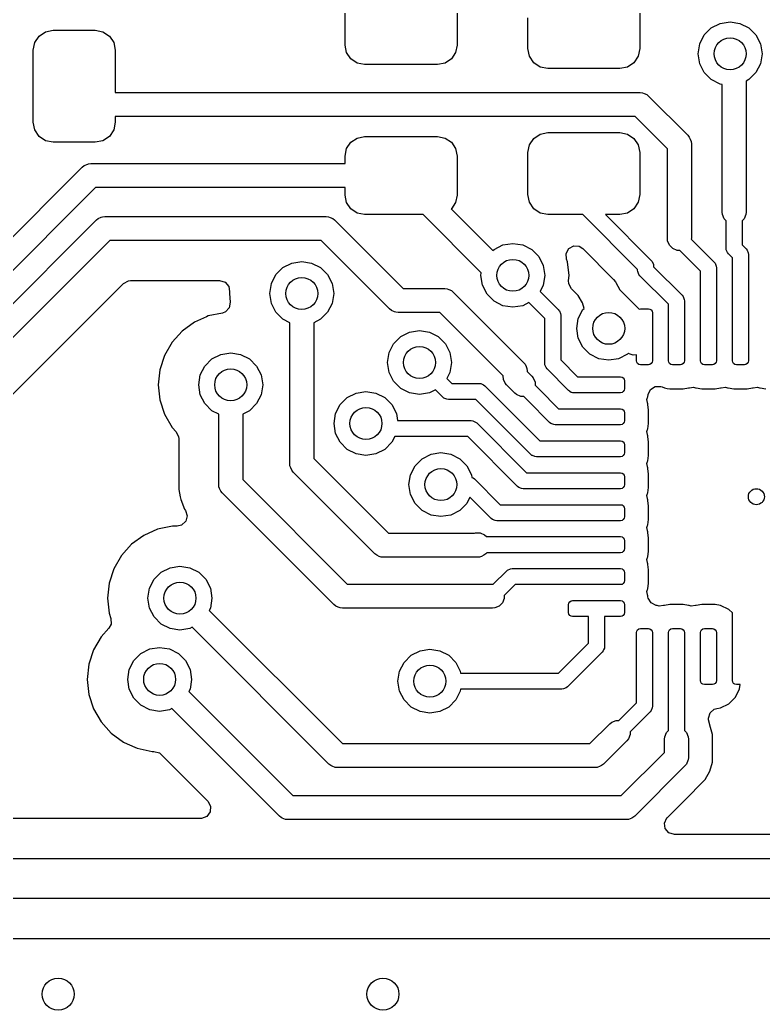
# Model space of a CAD drawing. Extents: x 0.21 to 3.39, y 0.21 to 2.59.
# Drawn here: x 2.0711 to 2.4373, y 1.1721 to 1.6597 of the extents above; entities that cross this region are included whole.
import ezdxf

# ---------------------------------------------------------------- set-up
doc = ezdxf.new("R2010")
doc.units = 0
doc.header["$MEASUREMENT"] = 0
doc.layers.add('BLACK', color=7, linetype='CONTINUOUS')

msp = doc.modelspace()

# ---------------------------------------------------------------- linework, layer by layer
at = {"layer": 'BLACK', "linetype": 'CONTINUOUS'}
for p, q in [((2.23138, 1.64725), (2.23138, 1.6637)), ((2.2865, 1.66645), (2.2865, 1.64725)), ((2.3765, 1.6662), (2.3765, 1.64553)), ((2.32138, 1.64553), (2.32138, 1.6607)), ((2.41174, 1.65574), (2.41613, 1.65798)), ((2.41613, 1.65798), (2.421, 1.65875)), ((2.421, 1.65875), (2.42587, 1.65798)), ((2.42587, 1.65798), (2.43026, 1.65574)), ((2.08063, 1.65168), (2.08382, 1.65381)), ((2.08382, 1.65381), (2.08759, 1.65456)), ((2.08759, 1.65456), (2.10826, 1.65456)), ((2.10826, 1.65456), (2.11203, 1.65381)), ((2.11203, 1.65381), (2.11522, 1.65168)), ((2.40826, 1.65226), (2.41174, 1.65574)), ((2.43026, 1.65574), (2.43374, 1.65226)), ((2.07775, 1.64472), (2.0785, 1.64848)), ((2.0785, 1.64848), (2.08063, 1.65168)), ((2.11522, 1.65168), (2.11735, 1.64848)), ((2.11735, 1.64848), (2.1181, 1.64472)), ((2.40602, 1.64787), (2.40826, 1.65226)), ((2.43374, 1.65226), (2.43598, 1.64787)), ((2.07775, 1.60928), (2.07775, 1.64472)), ((2.1181, 1.64472), (2.1181, 1.62388)), ((2.23211, 1.64358), (2.23138, 1.64725)), ((2.23419, 1.64047), (2.23211, 1.64358)), ((2.28577, 1.64358), (2.28369, 1.64047)), ((2.2865, 1.64725), (2.28577, 1.64358)), ((2.32213, 1.64177), (2.32138, 1.64553)), ((2.3765, 1.64553), (2.37575, 1.64177)), ((2.40525, 1.643), (2.40602, 1.64787)), ((2.43598, 1.64787), (2.43675, 1.643)), ((2.23731, 1.63839), (2.23419, 1.64047)), ((2.24098, 1.63766), (2.23731, 1.63839)), ((2.28058, 1.63839), (2.2769, 1.63766)), ((2.28369, 1.64047), (2.28058, 1.63839)), ((2.32426, 1.63857), (2.32213, 1.64177)), ((2.32746, 1.63644), (2.32426, 1.63857)), ((2.37362, 1.63857), (2.37042, 1.63644)), ((2.37575, 1.64177), (2.37362, 1.63857)), ((2.40602, 1.63813), (2.40525, 1.643)), ((2.43675, 1.643), (2.43598, 1.63813)), ((2.2769, 1.63766), (2.24098, 1.63766)), ((2.33122, 1.63569), (2.32746, 1.63644)), ((2.36666, 1.63569), (2.33122, 1.63569)), ((2.37042, 1.63644), (2.36666, 1.63569)), ((2.40826, 1.63374), (2.40602, 1.63813)), ((2.41174, 1.63026), (2.40826, 1.63374)), ((2.43374, 1.63374), (2.43026, 1.63026)), ((2.43598, 1.63813), (2.43374, 1.63374)), ((2.41613, 1.62802), (2.41174, 1.63026)), ((2.43026, 1.63026), (2.42891, 1.62957)), ((2.42891, 1.62957), (2.42891, 1.565)), ((2.1181, 1.62388), (2.37671, 1.62388)), ((2.37671, 1.62388), (2.37787, 1.62376)), ((2.37787, 1.62376), (2.37875, 1.6234)), ((2.41709, 1.62787), (2.41613, 1.62802)), ((2.41709, 1.565), (2.41709, 1.62787)), ((2.37875, 1.6234), (2.38, 1.62288)), ((2.38, 1.62288), (2.38089, 1.62215)), ((2.38089, 1.62215), (2.40018, 1.60286)), ((2.0785, 1.60552), (2.07775, 1.60928)), ((2.1181, 1.60928), (2.11735, 1.60552)), ((2.37427, 1.61207), (2.1181, 1.61207)), ((2.1181, 1.61207), (2.1181, 1.60928)), ((2.39009, 1.59624), (2.37427, 1.61207)), ((2.08063, 1.60232), (2.0785, 1.60552)), ((2.11735, 1.60552), (2.11522, 1.60232)), ((2.08382, 1.60019), (2.08063, 1.60232)), ((2.08759, 1.59944), (2.08382, 1.60019)), ((2.10826, 1.59944), (2.08759, 1.59944)), ((2.11203, 1.60019), (2.10826, 1.59944)), ((2.11522, 1.60232), (2.11203, 1.60019)), ((2.23211, 1.5963), (2.23419, 1.59941)), ((2.23419, 1.59941), (2.23731, 1.60149)), ((2.23731, 1.60149), (2.24098, 1.60222)), ((2.24098, 1.60222), (2.2769, 1.60222)), ((2.2769, 1.60222), (2.28058, 1.60149)), ((2.28058, 1.60149), (2.28369, 1.59941)), ((2.28369, 1.59941), (2.28577, 1.5963)), ((2.32213, 1.59812), (2.32426, 1.60131)), ((2.32426, 1.60131), (2.32746, 1.60344)), ((2.32746, 1.60344), (2.33122, 1.60419)), ((2.33122, 1.60419), (2.36666, 1.60419)), ((2.36666, 1.60419), (2.37042, 1.60344)), ((2.37042, 1.60344), (2.37362, 1.60131)), ((2.37362, 1.60131), (2.37575, 1.59812)), ((2.40018, 1.60286), (2.40091, 1.60197)), ((2.40091, 1.60197), (2.40135, 1.6009)), ((2.40135, 1.6009), (2.40179, 1.59984)), ((2.40179, 1.59984), (2.40191, 1.59869)), ((2.23138, 1.59263), (2.23211, 1.5963)), ((2.28577, 1.5963), (2.2865, 1.59263)), ((2.32138, 1.59435), (2.32213, 1.59812)), ((2.37575, 1.59812), (2.3765, 1.59435)), ((2.39009, 1.552), (2.39009, 1.59624)), ((2.40191, 1.59869), (2.40191, 1.552)), ((2.23138, 1.58894), (2.23138, 1.59263)), ((2.2865, 1.59263), (2.2865, 1.57344)), ((2.32138, 1.57368), (2.32138, 1.59435)), ((2.3765, 1.59435), (2.3765, 1.57368)), ((1.93455, 1.41991), (2.10186, 1.58721)), ((2.10186, 1.58721), (2.10275, 1.58794)), ((2.10275, 1.58794), (2.10456, 1.58869)), ((2.10456, 1.58869), (2.10488, 1.58882)), ((2.10488, 1.58882), (2.10603, 1.58894)), ((2.10603, 1.58894), (2.23138, 1.58894)), ((2.10848, 1.57713), (1.94118, 1.40982)), ((2.23138, 1.57713), (2.10848, 1.57713)), ((2.23138, 1.57344), (2.23138, 1.57713)), ((2.23211, 1.56976), (2.23138, 1.57344)), ((2.2865, 1.57344), (2.28577, 1.56976)), ((2.32213, 1.56991), (2.32138, 1.57368)), ((2.3765, 1.57368), (2.37575, 1.56991)), ((2.23419, 1.56665), (2.23211, 1.56976)), ((2.23731, 1.56457), (2.23419, 1.56665)), ((2.28369, 1.56665), (2.28368, 1.56664)), ((2.28368, 1.56664), (2.3042, 1.54612)), ((2.28577, 1.56976), (2.28369, 1.56665)), ((2.32426, 1.56672), (2.32213, 1.56991)), ((2.32746, 1.56459), (2.32426, 1.56672)), ((2.37362, 1.56672), (2.37042, 1.56459)), ((2.37575, 1.56991), (2.37362, 1.56672)), ((1.89563, 1.34798), (2.10882, 1.56118)), ((2.10882, 1.56118), (2.10972, 1.56191)), ((2.10972, 1.56191), (2.11122, 1.56253)), ((2.11122, 1.56253), (2.11185, 1.56279)), ((2.11185, 1.56279), (2.113, 1.56291)), ((2.113, 1.56291), (2.222, 1.56291)), ((2.222, 1.56291), (2.22315, 1.56279)), ((2.22315, 1.56279), (2.22392, 1.56247)), ((2.22392, 1.56247), (2.22528, 1.56191)), ((2.22528, 1.56191), (2.22618, 1.56118)), ((2.22618, 1.56118), (2.25992, 1.52743)), ((2.24098, 1.56384), (2.23731, 1.56457)), ((2.26978, 1.56384), (2.24098, 1.56384)), ((2.29845, 1.53517), (2.26978, 1.56384)), ((2.33122, 1.56384), (2.32746, 1.56459)), ((2.34846, 1.56384), (2.33122, 1.56384)), ((2.37543, 1.53687), (2.34846, 1.56384)), ((2.36666, 1.56384), (2.3596, 1.56384)), ((2.3596, 1.56384), (2.38215, 1.54129)), ((2.37042, 1.56459), (2.36666, 1.56384)), ((2.41721, 1.56385), (2.41709, 1.565)), ((2.41809, 1.56172), (2.41721, 1.56385)), ((2.41906, 1.56075), (2.41809, 1.56172)), ((2.41906, 1.54727), (2.41906, 1.56075)), ((2.42791, 1.56172), (2.42694, 1.56075)), ((2.42694, 1.56075), (2.42694, 1.5489)), ((2.42879, 1.56385), (2.42791, 1.56172)), ((2.42891, 1.565), (2.42879, 1.56385)), ((2.11545, 1.55109), (1.90225, 1.3379)), ((2.21955, 1.55109), (2.11545, 1.55109)), ((2.2533, 1.51735), (2.21955, 1.55109)), ((2.39021, 1.55085), (2.39009, 1.552)), ((2.39109, 1.54872), (2.39021, 1.55085)), ((2.40191, 1.552), (2.40188, 1.55169)), ((2.40188, 1.55169), (2.4131, 1.54046)), ((2.3042, 1.54612), (2.30474, 1.54666)), ((2.30474, 1.54666), (2.30913, 1.5489)), ((2.30913, 1.5489), (2.314, 1.54967)), ((2.314, 1.54967), (2.31887, 1.5489)), ((2.31887, 1.5489), (2.32326, 1.54666)), ((2.32326, 1.54666), (2.32674, 1.54318)), ((2.34026, 1.54465), (2.34156, 1.54707)), ((2.34156, 1.54707), (2.34397, 1.5484)), ((2.34397, 1.5484), (2.34671, 1.54822)), ((2.34671, 1.54822), (2.34848, 1.54709)), ((2.34848, 1.54709), (2.36365, 1.53192)), ((2.39272, 1.54709), (2.39109, 1.54872)), ((2.39485, 1.54621), (2.39272, 1.54709)), ((2.39622, 1.54621), (2.39485, 1.54621)), ((2.40638, 1.53605), (2.39622, 1.54621)), ((2.41914, 1.5465), (2.41906, 1.54727)), ((2.41973, 1.54508), (2.41914, 1.5465)), ((2.42694, 1.5489), (2.42885, 1.54699)), ((2.42885, 1.54699), (2.42934, 1.54639)), ((2.42934, 1.54639), (2.42993, 1.54497)), ((2.32674, 1.54318), (2.32898, 1.53879)), ((2.34047, 1.54191), (2.34026, 1.54465)), ((2.34097, 1.54057), (2.34047, 1.54191)), ((2.38215, 1.54129), (2.38264, 1.54069)), ((2.42022, 1.54449), (2.41973, 1.54508)), ((2.42213, 1.54257), (2.42022, 1.54449)), ((2.42213, 1.51549), (2.42213, 1.54257)), ((2.42993, 1.54497), (2.43, 1.5442)), ((2.43, 1.5442), (2.43, 1.51549)), ((2.19726, 1.53426), (2.20074, 1.53774)), ((2.20074, 1.53774), (2.20513, 1.53998)), ((2.20513, 1.53998), (2.21, 1.54075)), ((2.21, 1.54075), (2.21487, 1.53998)), ((2.21487, 1.53998), (2.21926, 1.53774)), ((2.21926, 1.53774), (2.22274, 1.53426)), ((2.32898, 1.53879), (2.32975, 1.53392)), ((2.34178, 1.53392), (2.34097, 1.54057)), ((2.34097, 1.54057), (2.34097, 1.54057)), ((2.34097, 1.54057), (2.34097, 1.54057)), ((2.37543, 1.5365), (2.37543, 1.53687)), ((2.37551, 1.53573), (2.37543, 1.5365)), ((2.38264, 1.54069), (2.38323, 1.53927)), ((2.38323, 1.53927), (2.38331, 1.5385)), ((2.38331, 1.5385), (2.38331, 1.53813)), ((2.38331, 1.53813), (2.39735, 1.52408)), ((2.40638, 1.51549), (2.40638, 1.53605)), ((2.4131, 1.54046), (2.41359, 1.53987)), ((2.41359, 1.53987), (2.41418, 1.53845)), ((2.41418, 1.53845), (2.41426, 1.53768)), ((2.41426, 1.53768), (2.41426, 1.51549)), ((2.12216, 1.52994), (2.12461, 1.53128)), ((2.12461, 1.53128), (2.12566, 1.53139)), ((2.12566, 1.53139), (2.16951, 1.53139)), ((2.16951, 1.53139), (2.1722, 1.5306)), ((2.19502, 1.52987), (2.19726, 1.53426)), ((2.22274, 1.53426), (2.22498, 1.52987)), ((2.29825, 1.53392), (2.29845, 1.53517)), ((2.29902, 1.52905), (2.29825, 1.53392)), ((2.32975, 1.53392), (2.32898, 1.52905)), ((2.34147, 1.53139), (2.34178, 1.53392)), ((2.34155, 1.52976), (2.34147, 1.53139)), ((2.36365, 1.53192), (2.36448, 1.53067)), ((2.37609, 1.53432), (2.37551, 1.53573)), ((2.37658, 1.53372), (2.37609, 1.53432)), ((2.39063, 1.51967), (2.37658, 1.53372)), ((1.91758, 1.32537), (2.12216, 1.52994)), ((2.1722, 1.5306), (2.17403, 1.52849)), ((2.17403, 1.52849), (2.17445, 1.52591)), ((2.19425, 1.525), (2.19502, 1.52987)), ((2.22498, 1.52987), (2.22575, 1.525)), ((2.25992, 1.52743), (2.28047, 1.52743)), ((2.28047, 1.52743), (2.28162, 1.52732)), ((2.28162, 1.52732), (2.28242, 1.52699)), ((2.28242, 1.52699), (2.28375, 1.52644)), ((2.28375, 1.52644), (2.28465, 1.5257)), ((2.30126, 1.52466), (2.29902, 1.52905)), ((2.32898, 1.52905), (2.32744, 1.52604)), ((2.34287, 1.52735), (2.34155, 1.52976)), ((2.34623, 1.52399), (2.34287, 1.52735)), ((2.36448, 1.53067), (2.36451, 1.53069)), ((2.36451, 1.53069), (2.36467, 1.53042)), ((2.36467, 1.53042), (2.36467, 1.53042)), ((2.36467, 1.53042), (2.36675, 1.52682)), ((2.36675, 1.52682), (2.36675, 1.52682)), ((2.36675, 1.52682), (2.37623, 1.51734)), ((2.17445, 1.52591), (2.17435, 1.525)), ((2.17435, 1.525), (2.1748, 1.52074)), ((2.19502, 1.52013), (2.19425, 1.525)), ((2.22575, 1.525), (2.22498, 1.52013)), ((2.28465, 1.5257), (2.31928, 1.49107)), ((2.30474, 1.52118), (2.30126, 1.52466)), ((2.32744, 1.52604), (2.33639, 1.51709)), ((2.3483, 1.52039), (2.34623, 1.52399)), ((2.39735, 1.52408), (2.39784, 1.52349)), ((2.39784, 1.52349), (2.39843, 1.52207)), ((2.39843, 1.52207), (2.39851, 1.5213)), ((2.1743, 1.51799), (2.17239, 1.51595)), ((2.1748, 1.52074), (2.1743, 1.51799)), ((2.19726, 1.51574), (2.19502, 1.52013)), ((2.22498, 1.52013), (2.22274, 1.51574)), ((2.25419, 1.51662), (2.2533, 1.51735)), ((2.2557, 1.51599), (2.25419, 1.51662)), ((2.30913, 1.51894), (2.30474, 1.52118)), ((2.314, 1.51817), (2.30913, 1.51894)), ((2.31887, 1.51894), (2.314, 1.51817)), ((2.32188, 1.52047), (2.31887, 1.51894)), ((2.32967, 1.51268), (2.32188, 1.52047)), ((2.33639, 1.51709), (2.33688, 1.5165)), ((2.33688, 1.5165), (2.33693, 1.51638)), ((2.34622, 1.51269), (2.34846, 1.51708)), ((2.34904, 1.51766), (2.3483, 1.52039)), ((2.34846, 1.51708), (2.34904, 1.51766)), ((2.37623, 1.51734), (2.37685, 1.51746)), ((2.37685, 1.51746), (2.38079, 1.51746)), ((2.38079, 1.51746), (2.38154, 1.51731)), ((2.38154, 1.51731), (2.38218, 1.51688)), ((2.38218, 1.51688), (2.38261, 1.51625)), ((2.39063, 1.51549), (2.39063, 1.51967)), ((2.39851, 1.5213), (2.39851, 1.51549)), ((2.163, 1.51346), (2.15718, 1.51087)), ((2.16398, 1.5139), (2.163, 1.51346)), ((2.1709, 1.51537), (2.16398, 1.5139)), ((2.16398, 1.5139), (2.16398, 1.5139)), ((2.16398, 1.5139), (2.16398, 1.5139)), ((2.17239, 1.51595), (2.1709, 1.51537)), ((2.20074, 1.51226), (2.19726, 1.51574)), ((2.20409, 1.51055), (2.20074, 1.51226)), ((2.21926, 1.51226), (2.21591, 1.51055)), ((2.22274, 1.51574), (2.21926, 1.51226)), ((2.25632, 1.51574), (2.2557, 1.51599)), ((2.25747, 1.51562), (2.25632, 1.51574)), ((2.27803, 1.51562), (2.25747, 1.51562)), ((2.3092, 1.48445), (2.27803, 1.51562)), ((2.32967, 1.49065), (2.32967, 1.51268)), ((2.33693, 1.51638), (2.33747, 1.51508)), ((2.33747, 1.51508), (2.33755, 1.51431)), ((2.33755, 1.51431), (2.33755, 1.49228)), ((2.34545, 1.50782), (2.34622, 1.51269)), ((2.38261, 1.51625), (2.38276, 1.51549)), ((2.38276, 1.51549), (2.38276, 1.49187)), ((2.39063, 1.49187), (2.39063, 1.51549)), ((2.39851, 1.51549), (2.39851, 1.49187)), ((2.40638, 1.49187), (2.40638, 1.51549)), ((2.41426, 1.51549), (2.41426, 1.49187)), ((2.42213, 1.49187), (2.42213, 1.51549)), ((2.43, 1.51549), (2.43, 1.49187)), ((2.15718, 1.51087), (2.15115, 1.50649)), ((2.15718, 1.51087), (2.15718, 1.51087)), ((2.20409, 1.44125), (2.20409, 1.51055)), ((2.21591, 1.51055), (2.21591, 1.44369)), ((2.26313, 1.50598), (2.268, 1.50675)), ((2.268, 1.50675), (2.27287, 1.50598)), ((2.34622, 1.50296), (2.34545, 1.50782)), ((2.15115, 1.50649), (2.14616, 1.50095)), ((2.25526, 1.50026), (2.25874, 1.50374)), ((2.25874, 1.50374), (2.26313, 1.50598)), ((2.27287, 1.50598), (2.27726, 1.50374)), ((2.27726, 1.50374), (2.28074, 1.50026)), ((2.34846, 1.49857), (2.34622, 1.50296)), ((2.14616, 1.50095), (2.14243, 1.4945)), ((2.14616, 1.50095), (2.14616, 1.50095)), ((2.25302, 1.49587), (2.25526, 1.50026)), ((2.28074, 1.50026), (2.28298, 1.49587)), ((2.35194, 1.49508), (2.34846, 1.49857)), ((2.14243, 1.4945), (2.14013, 1.48741)), ((2.14243, 1.4945), (2.14243, 1.4945)), ((2.16226, 1.48926), (2.16574, 1.49274)), ((2.16574, 1.49274), (2.17013, 1.49498)), ((2.17013, 1.49498), (2.175, 1.49575)), ((2.175, 1.49575), (2.17987, 1.49498)), ((2.17987, 1.49498), (2.18426, 1.49274)), ((2.18426, 1.49274), (2.18774, 1.48926)), ((2.25225, 1.491), (2.25302, 1.49587)), ((2.28298, 1.49587), (2.28375, 1.491)), ((2.33755, 1.49228), (2.34584, 1.484)), ((2.35633, 1.49285), (2.35194, 1.49508)), ((2.3612, 1.49208), (2.35633, 1.49285)), ((2.36607, 1.49285), (2.3612, 1.49208)), ((2.37046, 1.49508), (2.36607, 1.49285)), ((2.37083, 1.49546), (2.37046, 1.49508)), ((2.371, 1.49544), (2.37083, 1.49546)), ((2.37178, 1.49506), (2.371, 1.49544)), ((2.371, 1.49544), (2.371, 1.49544)), ((2.37323, 1.49461), (2.37178, 1.49506)), ((2.37489, 1.49485), (2.37323, 1.49461)), ((2.37489, 1.49187), (2.37489, 1.49485)), ((2.14013, 1.48741), (2.13935, 1.48)), ((2.16002, 1.48487), (2.16226, 1.48926)), ((2.18774, 1.48926), (2.18998, 1.48487)), ((2.25302, 1.48613), (2.25225, 1.491)), ((2.28375, 1.491), (2.28298, 1.48613)), ((2.31928, 1.49107), (2.32002, 1.49018)), ((2.32002, 1.49018), (2.32049, 1.48902)), ((2.32049, 1.48902), (2.3209, 1.48805)), ((2.3209, 1.48805), (2.32101, 1.4869)), ((2.32975, 1.48989), (2.32967, 1.49065)), ((2.33034, 1.48847), (2.32975, 1.48989)), ((2.33083, 1.48787), (2.33034, 1.48847)), ((2.34142, 1.47728), (2.33083, 1.48787)), ((2.37504, 1.49112), (2.37489, 1.49187)), ((2.37546, 1.49048), (2.37504, 1.49112)), ((2.3761, 1.49005), (2.37546, 1.49048)), ((2.37685, 1.4899), (2.3761, 1.49005)), ((2.38079, 1.4899), (2.37685, 1.4899)), ((2.38154, 1.49005), (2.38079, 1.4899)), ((2.38218, 1.49048), (2.38154, 1.49005)), ((2.38261, 1.49112), (2.38218, 1.49048)), ((2.38276, 1.49187), (2.38261, 1.49112)), ((2.39078, 1.49112), (2.39063, 1.49187)), ((2.39121, 1.49048), (2.39078, 1.49112)), ((2.39185, 1.49005), (2.39121, 1.49048)), ((2.3926, 1.4899), (2.39185, 1.49005)), ((2.39654, 1.4899), (2.3926, 1.4899)), ((2.39729, 1.49005), (2.39654, 1.4899)), ((2.39793, 1.49048), (2.39729, 1.49005)), ((2.39836, 1.49112), (2.39793, 1.49048)), ((2.39851, 1.49187), (2.39836, 1.49112)), ((2.40653, 1.49112), (2.40638, 1.49187)), ((2.40696, 1.49048), (2.40653, 1.49112)), ((2.4076, 1.49005), (2.40696, 1.49048)), ((2.40835, 1.4899), (2.4076, 1.49005)), ((2.41229, 1.4899), (2.40835, 1.4899)), ((2.41304, 1.49005), (2.41229, 1.4899)), ((2.41368, 1.49048), (2.41304, 1.49005)), ((2.41411, 1.49112), (2.41368, 1.49048)), ((2.41426, 1.49187), (2.41411, 1.49112)), ((2.42228, 1.49112), (2.42213, 1.49187)), ((2.42271, 1.49048), (2.42228, 1.49112)), ((2.42335, 1.49005), (2.42271, 1.49048)), ((2.4241, 1.4899), (2.42335, 1.49005)), ((2.42804, 1.4899), (2.4241, 1.4899)), ((2.42879, 1.49005), (2.42804, 1.4899)), ((2.42943, 1.49048), (2.42879, 1.49005)), ((2.42985, 1.49112), (2.42943, 1.49048)), ((2.43, 1.49187), (2.42985, 1.49112)), ((2.15925, 1.48), (2.16002, 1.48487)), ((2.18998, 1.48487), (2.19075, 1.48)), ((2.25526, 1.48174), (2.25302, 1.48613)), ((2.28298, 1.48613), (2.28144, 1.48312)), ((2.28144, 1.48312), (2.28386, 1.4807)), ((2.3092, 1.4841), (2.3092, 1.48445)), ((2.30931, 1.48295), (2.3092, 1.4841)), ((2.30946, 1.48261), (2.30931, 1.48295)), ((2.31019, 1.48082), (2.30946, 1.48261)), ((2.32101, 1.4869), (2.32101, 1.48655)), ((2.32101, 1.48655), (2.32328, 1.48428)), ((2.32328, 1.48428), (2.32402, 1.48339)), ((2.32402, 1.48339), (2.3249, 1.48126)), ((2.34584, 1.484), (2.36701, 1.484)), ((2.36701, 1.484), (2.36777, 1.48385)), ((2.36777, 1.48385), (2.3684, 1.48342)), ((2.3684, 1.48342), (2.36883, 1.48278)), ((2.36883, 1.48278), (2.36898, 1.48203)), ((2.13935, 1.48), (2.14013, 1.47259)), ((2.16002, 1.47513), (2.15925, 1.48)), ((2.19075, 1.48), (2.18998, 1.47513)), ((2.25874, 1.47826), (2.25526, 1.48174)), ((2.26313, 1.47602), (2.25874, 1.47826)), ((2.27588, 1.47756), (2.27287, 1.47602)), ((2.27945, 1.47398), (2.27588, 1.47756)), ((2.28386, 1.4807), (2.29739, 1.4807)), ((2.29739, 1.4807), (2.29816, 1.48063)), ((2.29816, 1.48063), (2.29958, 1.48004)), ((2.29958, 1.48004), (2.30017, 1.47955)), ((2.30017, 1.47955), (2.32722, 1.4525)), ((2.31093, 1.47993), (2.31019, 1.48082)), ((2.31493, 1.47593), (2.31093, 1.47993)), ((2.3249, 1.48126), (2.3249, 1.47988)), ((2.3249, 1.47988), (2.32689, 1.47789)), ((2.32689, 1.47789), (2.33653, 1.46825)), ((2.36898, 1.47809), (2.36883, 1.47734)), ((2.36898, 1.48203), (2.36898, 1.47809)), ((2.38059, 1.47529), (2.38174, 1.47779)), ((2.38174, 1.47779), (2.38406, 1.47927)), ((2.38406, 1.47927), (2.38681, 1.47927)), ((2.38681, 1.47927), (2.38757, 1.47897)), ((2.38757, 1.47897), (2.38861, 1.47846)), ((2.38861, 1.47846), (2.38995, 1.47827)), ((2.38995, 1.47827), (2.39129, 1.47807)), ((2.39129, 1.47807), (2.39129, 1.47807)), ((2.39129, 1.47807), (2.39785, 1.47807)), ((2.39785, 1.47807), (2.40053, 1.47846)), ((2.39785, 1.47807), (2.39785, 1.47807)), ((2.40053, 1.47846), (2.40089, 1.47857)), ((2.40053, 1.47846), (2.40053, 1.47846)), ((2.40053, 1.47846), (2.40053, 1.47846)), ((2.40089, 1.47857), (2.40093, 1.47846)), ((2.40093, 1.47846), (2.40301, 1.47881)), ((2.40301, 1.47881), (2.40398, 1.47853)), ((2.40398, 1.47853), (2.404, 1.47857)), ((2.404, 1.47857), (2.40436, 1.47846)), ((2.40436, 1.47846), (2.40436, 1.47846)), ((2.40436, 1.47846), (2.40436, 1.47846)), ((2.40436, 1.47846), (2.40704, 1.47807)), ((2.40704, 1.47807), (2.40704, 1.47807)), ((2.40704, 1.47807), (2.4136, 1.47807)), ((2.4136, 1.47807), (2.41628, 1.47846)), ((2.4136, 1.47807), (2.4136, 1.47807)), ((2.41628, 1.47846), (2.41664, 1.47857)), ((2.41628, 1.47846), (2.41628, 1.47846)), ((2.41628, 1.47846), (2.41628, 1.47846)), ((2.41664, 1.47857), (2.41668, 1.47846)), ((2.41668, 1.47846), (2.41876, 1.47881)), ((2.41876, 1.47881), (2.41973, 1.47853)), ((2.41973, 1.47853), (2.41974, 1.47857)), ((2.41974, 1.47857), (2.42011, 1.47846)), ((2.42011, 1.47846), (2.42011, 1.47846)), ((2.42011, 1.47846), (2.42011, 1.47846)), ((2.42011, 1.47846), (2.42279, 1.47807)), ((2.42279, 1.47807), (2.42279, 1.47807)), ((2.42279, 1.47807), (2.42934, 1.47807)), ((2.42934, 1.47807), (2.42935, 1.47807)), ((2.42935, 1.47807), (2.43203, 1.47846)), ((2.43203, 1.47846), (2.43239, 1.47857)), ((2.43203, 1.47846), (2.43203, 1.47846)), ((2.43203, 1.47846), (2.43203, 1.47846)), ((2.43239, 1.47857), (2.43243, 1.47846)), ((2.43243, 1.47846), (2.43451, 1.47881)), ((2.43451, 1.47881), (2.43548, 1.47853)), ((2.43548, 1.47853), (2.43549, 1.47857)), ((2.43549, 1.47857), (2.43585, 1.47846)), ((2.43585, 1.47846), (2.43585, 1.47846)), ((2.43585, 1.47846), (2.43585, 1.47846)), ((2.43585, 1.47846), (2.43854, 1.47807)), ((2.14013, 1.47259), (2.14243, 1.4655)), ((2.16226, 1.47074), (2.16002, 1.47513)), ((2.18998, 1.47513), (2.18774, 1.47074)), ((2.22889, 1.47025), (2.23238, 1.47374)), ((2.23238, 1.47374), (2.23677, 1.47597)), ((2.23677, 1.47597), (2.24163, 1.47674)), ((2.24163, 1.47674), (2.2465, 1.47597)), ((2.2465, 1.47597), (2.25089, 1.47374)), ((2.25089, 1.47374), (2.25437, 1.47025)), ((2.268, 1.47525), (2.26313, 1.47602)), ((2.27287, 1.47602), (2.268, 1.47525)), ((2.28005, 1.47349), (2.27945, 1.47398)), ((2.28147, 1.4729), (2.28005, 1.47349)), ((2.28223, 1.47283), (2.28147, 1.4729)), ((2.29576, 1.47283), (2.28223, 1.47283)), ((2.32281, 1.44578), (2.29576, 1.47283)), ((2.31582, 1.47519), (2.31493, 1.47593)), ((2.31795, 1.47431), (2.31582, 1.47519)), ((2.31933, 1.47431), (2.31795, 1.47431)), ((2.32132, 1.47232), (2.31933, 1.47431)), ((2.34185, 1.47693), (2.34142, 1.47728)), ((2.342, 1.4767), (2.34185, 1.47693)), ((2.34264, 1.47627), (2.342, 1.4767)), ((2.34339, 1.47612), (2.34264, 1.47627)), ((2.34421, 1.47612), (2.34339, 1.47612)), ((2.3552, 1.47612), (2.34421, 1.47612)), ((2.36701, 1.47612), (2.3552, 1.47612)), ((2.36777, 1.47627), (2.36701, 1.47612)), ((2.3684, 1.4767), (2.36777, 1.47627)), ((2.36883, 1.47734), (2.3684, 1.4767)), ((2.38007, 1.47275), (2.38035, 1.47372)), ((2.38043, 1.47067), (2.38007, 1.47275)), ((2.38031, 1.47374), (2.38042, 1.4741)), ((2.38035, 1.47372), (2.38031, 1.47374)), ((2.38042, 1.4741), (2.38059, 1.47529)), ((2.38042, 1.4741), (2.38042, 1.4741)), ((2.38042, 1.4741), (2.38042, 1.4741)), ((2.16574, 1.46726), (2.16226, 1.47074)), ((2.18774, 1.47074), (2.18426, 1.46726)), ((2.22666, 1.46586), (2.22889, 1.47025)), ((2.25437, 1.47025), (2.25661, 1.46586)), ((2.33211, 1.46153), (2.32132, 1.47232)), ((2.33653, 1.46825), (2.3552, 1.46825)), ((2.3552, 1.46825), (2.36701, 1.46825)), ((2.36701, 1.46825), (2.36777, 1.4681)), ((2.36777, 1.4681), (2.3684, 1.46767)), ((2.3684, 1.46767), (2.36883, 1.46703)), ((2.38031, 1.47063), (2.38043, 1.47067)), ((2.38042, 1.47027), (2.38031, 1.47063)), ((2.38081, 1.46759), (2.38042, 1.47027)), ((2.38042, 1.47027), (2.38042, 1.47027)), ((2.38042, 1.47027), (2.38042, 1.47027)), ((2.14243, 1.4655), (2.14243, 1.4655)), ((2.14243, 1.4655), (2.14616, 1.45905)), ((2.16909, 1.46555), (2.16574, 1.46726)), ((2.16909, 1.431), (2.16909, 1.46555)), ((2.18426, 1.46726), (2.18091, 1.46555)), ((2.18091, 1.46555), (2.18091, 1.43345)), ((2.22589, 1.461), (2.22666, 1.46586)), ((2.25661, 1.46586), (2.25716, 1.46238)), ((2.36883, 1.46703), (2.36898, 1.46628)), ((2.36898, 1.46628), (2.36898, 1.46234)), ((2.38081, 1.46103), (2.38081, 1.46759)), ((2.14616, 1.45905), (2.14812, 1.45687)), ((2.22666, 1.45613), (2.22589, 1.461)), ((2.25716, 1.46238), (2.29344, 1.46238)), ((2.29344, 1.46238), (2.29421, 1.4623)), ((2.29421, 1.4623), (2.29563, 1.46171)), ((2.29563, 1.46171), (2.29623, 1.46122)), ((2.29623, 1.46122), (2.3207, 1.43675)), ((2.33271, 1.46104), (2.33211, 1.46153)), ((2.33413, 1.46045), (2.33271, 1.46104)), ((2.3349, 1.46037), (2.33413, 1.46045)), ((2.34339, 1.46037), (2.3349, 1.46037)), ((2.36701, 1.46037), (2.34339, 1.46037)), ((2.36777, 1.46052), (2.36701, 1.46037)), ((2.3684, 1.46095), (2.36777, 1.46052)), ((2.36883, 1.46159), (2.3684, 1.46095)), ((2.36898, 1.46234), (2.36883, 1.46159)), ((2.38007, 1.457), (2.38035, 1.45797)), ((2.38031, 1.45799), (2.38042, 1.45835)), ((2.38035, 1.45797), (2.38031, 1.45799)), ((2.38042, 1.45835), (2.38081, 1.46103)), ((2.38042, 1.45835), (2.38042, 1.45835)), ((2.38042, 1.45835), (2.38042, 1.45835)), ((2.14812, 1.45687), (2.14932, 1.45435)), ((2.14932, 1.45435), (2.14939, 1.45356)), ((2.14939, 1.45356), (2.14939, 1.42848)), ((2.22889, 1.45174), (2.22666, 1.45613)), ((2.25578, 1.4545), (2.25437, 1.45174)), ((2.29181, 1.4545), (2.25578, 1.4545)), ((2.31628, 1.43003), (2.29181, 1.4545)), ((2.38043, 1.45492), (2.38007, 1.457)), ((2.38031, 1.45489), (2.38043, 1.45492)), ((2.38042, 1.45452), (2.38031, 1.45489)), ((2.38081, 1.45184), (2.38042, 1.45452)), ((2.38042, 1.45452), (2.38042, 1.45452)), ((2.38042, 1.45452), (2.38042, 1.45452)), ((2.23238, 1.44825), (2.22889, 1.45174)), ((2.23677, 1.44602), (2.23238, 1.44825)), ((2.25089, 1.44825), (2.2465, 1.44602)), ((2.25437, 1.45174), (2.25089, 1.44825)), ((2.32722, 1.4525), (2.3552, 1.4525)), ((2.3552, 1.4525), (2.36701, 1.4525)), ((2.36701, 1.4525), (2.36777, 1.45235)), ((2.36777, 1.45235), (2.3684, 1.45192)), ((2.3684, 1.45192), (2.36883, 1.45128)), ((2.36883, 1.45128), (2.36898, 1.45053)), ((2.36898, 1.45053), (2.36898, 1.44659)), ((2.38081, 1.44529), (2.38081, 1.45184)), ((2.21591, 1.44369), (2.25269, 1.40691)), ((2.24163, 1.44525), (2.23677, 1.44602)), ((2.2465, 1.44602), (2.24163, 1.44525)), ((2.26582, 1.44014), (2.2693, 1.44362)), ((2.2693, 1.44362), (2.27369, 1.44586)), ((2.27369, 1.44586), (2.27856, 1.44663)), ((2.27856, 1.44663), (2.28343, 1.44586)), ((2.28343, 1.44586), (2.28782, 1.44362)), ((2.28782, 1.44362), (2.2913, 1.44014)), ((2.3234, 1.44529), (2.32281, 1.44578)), ((2.32361, 1.4452), (2.3234, 1.44529)), ((2.32482, 1.4447), (2.32361, 1.4452)), ((2.32559, 1.44463), (2.32482, 1.4447)), ((2.34339, 1.44463), (2.32559, 1.44463)), ((2.36701, 1.44463), (2.34339, 1.44463)), ((2.36777, 1.44478), (2.36701, 1.44463)), ((2.3684, 1.4452), (2.36777, 1.44478)), ((2.36883, 1.44584), (2.3684, 1.4452)), ((2.36898, 1.44659), (2.36883, 1.44584)), ((2.38042, 1.4426), (2.38081, 1.44529)), ((2.20421, 1.44009), (2.20409, 1.44125)), ((2.20457, 1.43921), (2.20421, 1.44009)), ((2.20509, 1.43796), (2.20457, 1.43921)), ((2.26358, 1.43575), (2.26582, 1.44014)), ((2.2913, 1.44014), (2.29354, 1.43575)), ((2.38007, 1.44126), (2.38035, 1.44223)), ((2.38043, 1.43917), (2.38007, 1.44126)), ((2.38031, 1.44224), (2.38042, 1.4426)), ((2.38035, 1.44223), (2.38031, 1.44224)), ((2.38031, 1.43914), (2.38043, 1.43917)), ((2.38042, 1.43878), (2.38031, 1.43914)), ((2.38042, 1.4426), (2.38042, 1.4426)), ((2.38042, 1.4426), (2.38042, 1.4426)), ((2.38081, 1.43609), (2.38042, 1.43878)), ((2.38042, 1.43878), (2.38042, 1.43878)), ((2.38042, 1.43878), (2.38042, 1.43878)), ((2.20582, 1.43707), (2.20509, 1.43796)), ((2.24607, 1.39682), (2.20582, 1.43707)), ((2.26281, 1.43088), (2.26358, 1.43575)), ((2.29354, 1.43575), (2.29374, 1.43445)), ((2.29374, 1.43445), (2.29446, 1.43416)), ((2.29446, 1.43416), (2.29505, 1.43367)), ((2.29505, 1.43367), (2.30771, 1.421)), ((2.3207, 1.43675), (2.3552, 1.43675)), ((2.3552, 1.43675), (2.36701, 1.43675)), ((2.36701, 1.43675), (2.36777, 1.4366)), ((2.36777, 1.4366), (2.3684, 1.43618)), ((2.3684, 1.43618), (2.36883, 1.43554)), ((2.36883, 1.43554), (2.36898, 1.43478)), ((2.36898, 1.43478), (2.36898, 1.43085)), ((2.38081, 1.42954), (2.38081, 1.43609)), ((2.16921, 1.42985), (2.16909, 1.431)), ((2.16955, 1.42903), (2.16921, 1.42985)), ((2.17009, 1.42772), (2.16955, 1.42903)), ((2.18091, 1.43345), (2.23245, 1.38191)), ((2.26358, 1.42602), (2.26281, 1.43088)), ((2.31688, 1.42954), (2.31628, 1.43003)), ((2.3183, 1.42895), (2.31688, 1.42954)), ((2.31907, 1.42888), (2.3183, 1.42895)), ((2.34339, 1.42888), (2.31907, 1.42888)), ((2.36701, 1.42888), (2.34339, 1.42888)), ((2.36777, 1.42903), (2.36701, 1.42888)), ((2.3684, 1.42945), (2.36777, 1.42903)), ((2.36883, 1.43009), (2.3684, 1.42945)), ((2.36898, 1.43085), (2.36883, 1.43009)), ((2.38042, 1.42685), (2.38081, 1.42954)), ((2.14939, 1.42848), (2.1501, 1.42492)), ((2.1501, 1.42492), (2.15037, 1.42353)), ((2.17082, 1.42682), (2.17009, 1.42772)), ((2.22582, 1.37182), (2.17082, 1.42682)), ((2.26582, 1.42163), (2.26358, 1.42602)), ((2.29287, 1.42471), (2.2913, 1.42163)), ((2.3033, 1.41428), (2.29287, 1.42471)), ((2.38007, 1.42551), (2.38035, 1.42648)), ((2.38043, 1.42343), (2.38007, 1.42551)), ((2.38031, 1.42649), (2.38042, 1.42685)), ((2.38035, 1.42648), (2.38031, 1.42649)), ((2.38042, 1.42685), (2.38042, 1.42685)), ((2.38042, 1.42685), (2.38042, 1.42685)), ((2.15037, 1.42353), (2.1523, 1.41887)), ((2.2693, 1.41814), (2.26582, 1.42163)), ((2.2913, 1.42163), (2.28782, 1.41814)), ((2.30771, 1.421), (2.3552, 1.421)), ((2.3552, 1.421), (2.36701, 1.421)), ((2.36701, 1.421), (2.36777, 1.42085)), ((2.36777, 1.42085), (2.3684, 1.42043)), ((2.3684, 1.42043), (2.36883, 1.41979)), ((2.36883, 1.41979), (2.36898, 1.41904)), ((2.36898, 1.41904), (2.36898, 1.4151)), ((2.38031, 1.42339), (2.38043, 1.42343)), ((2.38042, 1.42303), (2.38031, 1.42339)), ((2.38081, 1.42035), (2.38042, 1.42303)), ((2.38042, 1.42303), (2.38042, 1.42303)), ((2.38042, 1.42303), (2.38042, 1.42303)), ((2.38081, 1.41379), (2.38081, 1.42035)), ((2.1523, 1.41887), (2.15277, 1.41817)), ((2.15277, 1.41817), (2.15361, 1.4155)), ((2.15361, 1.4155), (2.15287, 1.41281)), ((2.27369, 1.4159), (2.2693, 1.41814)), ((2.27856, 1.41513), (2.27369, 1.4159)), ((2.28343, 1.4159), (2.27856, 1.41513)), ((2.28782, 1.41814), (2.28343, 1.4159)), ((2.3039, 1.41379), (2.3033, 1.41428)), ((2.36883, 1.41435), (2.3684, 1.41371)), ((2.36898, 1.4151), (2.36883, 1.41435)), ((2.14627, 1.41045), (2.13898, 1.4089)), ((2.14865, 1.41045), (2.14627, 1.41045)), ((2.15079, 1.41094), (2.14865, 1.41045)), ((2.15287, 1.41281), (2.15079, 1.41094)), ((2.30532, 1.41321), (2.3039, 1.41379)), ((2.30608, 1.41313), (2.30532, 1.41321)), ((2.34339, 1.41313), (2.30608, 1.41313)), ((2.36701, 1.41313), (2.34339, 1.41313)), ((2.36777, 1.41328), (2.36701, 1.41313)), ((2.3684, 1.41371), (2.36777, 1.41328)), ((2.38007, 1.40976), (2.38035, 1.41073)), ((2.38043, 1.40768), (2.38007, 1.40976)), ((2.38031, 1.41074), (2.38042, 1.41111)), ((2.38035, 1.41073), (2.38031, 1.41074)), ((2.38042, 1.41111), (2.38081, 1.41379)), ((2.38042, 1.41111), (2.38042, 1.41111)), ((2.38042, 1.41111), (2.38042, 1.41111)), ((2.13218, 1.40587), (2.12615, 1.40149)), ((2.13898, 1.4089), (2.13218, 1.40587)), ((2.13218, 1.40587), (2.13218, 1.40587)), ((2.25269, 1.40691), (2.29513, 1.40691)), ((2.29513, 1.40691), (2.29562, 1.40711)), ((2.29562, 1.40711), (2.29793, 1.40711)), ((2.29793, 1.40711), (2.30006, 1.40623)), ((2.30006, 1.40623), (2.30103, 1.40526)), ((2.30103, 1.40526), (2.3552, 1.40526)), ((2.3552, 1.40526), (2.36701, 1.40526)), ((2.36701, 1.40526), (2.36777, 1.40511)), ((2.36777, 1.40511), (2.3684, 1.40468)), ((2.3684, 1.40468), (2.36883, 1.40404)), ((2.38031, 1.40764), (2.38043, 1.40768)), ((2.38042, 1.40728), (2.38031, 1.40764)), ((2.38081, 1.4046), (2.38042, 1.40728)), ((2.38042, 1.40728), (2.38042, 1.40728)), ((2.38042, 1.40728), (2.38042, 1.40728)), ((2.38081, 1.39804), (2.38081, 1.4046)), ((2.12615, 1.40149), (2.12116, 1.39595)), ((2.36883, 1.40404), (2.36898, 1.40329)), ((2.36898, 1.40329), (2.36898, 1.39935)), ((2.12116, 1.39595), (2.11743, 1.3895)), ((2.12116, 1.39595), (2.12116, 1.39595)), ((2.24696, 1.39609), (2.24607, 1.39682)), ((2.24821, 1.39557), (2.24696, 1.39609)), ((2.24909, 1.39521), (2.24821, 1.39557)), ((2.25025, 1.39509), (2.24909, 1.39521)), ((2.29646, 1.39509), (2.25025, 1.39509)), ((2.29761, 1.39521), (2.29646, 1.39509)), ((2.29849, 1.39557), (2.29761, 1.39521)), ((2.29974, 1.39609), (2.29849, 1.39557)), ((2.30063, 1.39682), (2.29974, 1.39609)), ((2.30095, 1.39714), (2.30063, 1.39682)), ((2.30115, 1.39738), (2.30095, 1.39714)), ((2.34339, 1.39738), (2.30115, 1.39738)), ((2.36701, 1.39738), (2.34339, 1.39738)), ((2.36777, 1.39753), (2.36701, 1.39738)), ((2.3684, 1.39796), (2.36777, 1.39753)), ((2.36883, 1.3986), (2.3684, 1.39796)), ((2.36898, 1.39935), (2.36883, 1.3986)), ((2.38007, 1.39401), (2.38035, 1.39498)), ((2.38031, 1.395), (2.38042, 1.39536)), ((2.38035, 1.39498), (2.38031, 1.395)), ((2.38042, 1.39536), (2.38081, 1.39804)), ((2.38042, 1.39536), (2.38042, 1.39536)), ((2.38042, 1.39536), (2.38042, 1.39536)), ((2.14074, 1.38774), (2.14513, 1.38998)), ((2.14513, 1.38998), (2.15, 1.39075)), ((2.15, 1.39075), (2.15487, 1.38998)), ((2.15487, 1.38998), (2.15926, 1.38774)), ((2.38043, 1.39193), (2.38007, 1.39401)), ((2.38031, 1.39189), (2.38043, 1.39193)), ((2.38042, 1.39153), (2.38031, 1.39189)), ((2.38081, 1.38885), (2.38042, 1.39153)), ((2.38042, 1.39153), (2.38042, 1.39153)), ((2.38042, 1.39153), (2.38042, 1.39153)), ((2.11743, 1.3895), (2.11513, 1.38241)), ((2.11743, 1.3895), (2.11743, 1.3895)), ((2.13726, 1.38426), (2.14074, 1.38774)), ((2.15926, 1.38774), (2.16274, 1.38426)), ((2.30431, 1.38188), (2.31079, 1.38835)), ((2.31079, 1.38835), (2.31138, 1.38884)), ((2.31138, 1.38884), (2.3128, 1.38943)), ((2.3128, 1.38943), (2.31357, 1.38951)), ((2.31357, 1.38951), (2.3552, 1.38951)), ((2.3552, 1.38951), (2.36701, 1.38951)), ((2.36701, 1.38951), (2.36777, 1.38936)), ((2.36777, 1.38936), (2.3684, 1.38893)), ((2.3684, 1.38893), (2.36883, 1.38829)), ((2.36883, 1.38829), (2.36898, 1.38754)), ((2.36898, 1.38754), (2.36898, 1.3836)), ((2.38081, 1.38229), (2.38081, 1.38885)), ((2.11513, 1.38241), (2.11435, 1.375)), ((2.13502, 1.37987), (2.13726, 1.38426)), ((2.16274, 1.38426), (2.16498, 1.37987)), ((2.23245, 1.38191), (2.304, 1.38191)), ((2.304, 1.38191), (2.30431, 1.38188)), ((2.3152, 1.38163), (2.30979, 1.37622)), ((2.34339, 1.38163), (2.3152, 1.38163)), ((2.36701, 1.38163), (2.34339, 1.38163)), ((2.36777, 1.38178), (2.36701, 1.38163)), ((2.3684, 1.38221), (2.36777, 1.38178)), ((2.36883, 1.38285), (2.3684, 1.38221)), ((2.36898, 1.3836), (2.36883, 1.38285)), ((2.38042, 1.37961), (2.38081, 1.38229)), ((2.13425, 1.375), (2.13502, 1.37987)), ((2.16498, 1.37987), (2.16575, 1.375)), ((2.30979, 1.37622), (2.30979, 1.37485)), ((2.38007, 1.37826), (2.38035, 1.37923)), ((2.38043, 1.37618), (2.38007, 1.37826)), ((2.38031, 1.37925), (2.38042, 1.37961)), ((2.38035, 1.37923), (2.38031, 1.37925)), ((2.38031, 1.37615), (2.38043, 1.37618)), ((2.38042, 1.37578), (2.38031, 1.37615)), ((2.38042, 1.37961), (2.38042, 1.37961)), ((2.38042, 1.37961), (2.38042, 1.37961)), ((2.38045, 1.37558), (2.38042, 1.37578)), ((2.38042, 1.37578), (2.38042, 1.37578)), ((2.38042, 1.37578), (2.38042, 1.37578)), ((2.38042, 1.37578), (2.38042, 1.37578)), ((2.38059, 1.37491), (2.38045, 1.37558)), ((2.11435, 1.375), (2.11513, 1.36759)), ((2.13502, 1.37013), (2.13425, 1.375)), ((2.16575, 1.375), (2.16498, 1.37013)), ((2.22672, 1.37109), (2.22582, 1.37182)), ((2.22786, 1.37062), (2.22672, 1.37109)), ((2.22885, 1.37021), (2.22786, 1.37062)), ((2.23, 1.37009), (2.22885, 1.37021)), ((2.30515, 1.37021), (2.304, 1.37009)), ((2.30728, 1.37109), (2.30515, 1.37021)), ((2.30891, 1.37272), (2.30728, 1.37109)), ((2.30979, 1.37485), (2.30891, 1.37272)), ((2.34142, 1.37179), (2.34157, 1.37254)), ((2.34142, 1.36785), (2.34142, 1.37179)), ((2.34157, 1.37254), (2.342, 1.37318)), ((2.342, 1.37318), (2.34264, 1.37361)), ((2.34264, 1.37361), (2.34339, 1.37376)), ((2.34339, 1.37376), (2.36701, 1.37376)), ((2.36701, 1.37376), (2.36777, 1.37361)), ((2.36777, 1.37361), (2.3684, 1.37318)), ((2.3684, 1.37318), (2.36883, 1.37254)), ((2.36883, 1.37254), (2.36898, 1.37179)), ((2.36898, 1.37179), (2.36898, 1.36785)), ((2.38208, 1.3726), (2.38059, 1.37491)), ((2.38458, 1.37145), (2.38208, 1.3726)), ((2.38478, 1.37142), (2.38458, 1.37145)), ((2.38515, 1.37131), (2.38478, 1.37142)), ((2.38478, 1.37142), (2.38478, 1.37142)), ((2.38478, 1.37142), (2.38478, 1.37142)), ((2.38478, 1.37142), (2.38478, 1.37142)), ((2.38516, 1.37135), (2.38515, 1.37131)), ((2.38613, 1.37107), (2.38516, 1.37135)), ((2.38821, 1.37143), (2.38613, 1.37107)), ((2.38825, 1.37131), (2.38821, 1.37143)), ((2.38861, 1.37142), (2.38825, 1.37131)), ((2.39129, 1.37181), (2.38861, 1.37142)), ((2.39785, 1.37181), (2.39129, 1.37181)), ((2.39129, 1.37181), (2.39129, 1.37181)), ((2.40053, 1.37142), (2.39785, 1.37181)), ((2.39785, 1.37181), (2.39785, 1.37181)), ((2.40089, 1.37131), (2.40053, 1.37142)), ((2.40091, 1.37135), (2.40089, 1.37131)), ((2.40188, 1.37107), (2.40091, 1.37135)), ((2.40396, 1.37143), (2.40188, 1.37107)), ((2.404, 1.37131), (2.40396, 1.37143)), ((2.40436, 1.37142), (2.404, 1.37131)), ((2.40704, 1.37181), (2.40436, 1.37142)), ((2.4136, 1.37181), (2.40704, 1.37181)), ((2.40704, 1.37181), (2.40704, 1.37181)), ((2.41628, 1.37142), (2.4136, 1.37181)), ((2.4136, 1.37181), (2.4136, 1.37181)), ((2.42042, 1.3694), (2.41628, 1.37142)), ((2.11513, 1.36759), (2.11597, 1.365)), ((2.13726, 1.36574), (2.13502, 1.37013)), ((2.14074, 1.36226), (2.13726, 1.36574)), ((2.16498, 1.37013), (2.16438, 1.36897)), ((2.16438, 1.36897), (2.23001, 1.30335)), ((2.304, 1.37009), (2.23, 1.37009)), ((2.34157, 1.3671), (2.34142, 1.36785)), ((2.342, 1.36646), (2.34157, 1.3671)), ((2.34264, 1.36604), (2.342, 1.36646)), ((2.34339, 1.36589), (2.34264, 1.36604)), ((2.35126, 1.36589), (2.34339, 1.36589)), ((2.35126, 1.35283), (2.35126, 1.36589)), ((2.36701, 1.36589), (2.35914, 1.36589)), ((2.35914, 1.36589), (2.35914, 1.3512)), ((2.36777, 1.36604), (2.36701, 1.36589)), ((2.3684, 1.36646), (2.36777, 1.36604)), ((2.36883, 1.3671), (2.3684, 1.36646)), ((2.36898, 1.36785), (2.36883, 1.3671)), ((2.42213, 1.36768), (2.42042, 1.3694)), ((2.42213, 1.35801), (2.42213, 1.36768)), ((2.11605, 1.36221), (2.11494, 1.36015)), ((2.11597, 1.365), (2.11605, 1.36221)), ((2.14513, 1.36002), (2.14074, 1.36226)), ((2.15603, 1.36062), (2.15487, 1.36002)), ((2.22338, 1.29327), (2.15603, 1.36062)), ((2.11116, 1.35595), (2.10743, 1.3495)), ((2.11494, 1.36015), (2.11116, 1.35595)), ((2.15, 1.35925), (2.14513, 1.36002)), ((2.15487, 1.36002), (2.15, 1.35925)), ((2.37489, 1.35801), (2.37504, 1.35877)), ((2.37489, 1.3462), (2.37489, 1.35801)), ((2.37504, 1.35877), (2.37546, 1.3594)), ((2.37546, 1.3594), (2.3761, 1.35983)), ((2.3761, 1.35983), (2.37685, 1.35998)), ((2.37685, 1.35998), (2.38079, 1.35998)), ((2.38079, 1.35998), (2.38154, 1.35983)), ((2.38154, 1.35983), (2.38218, 1.3594)), ((2.38218, 1.3594), (2.38261, 1.35877)), ((2.38261, 1.35877), (2.38276, 1.35801)), ((2.38276, 1.35801), (2.38276, 1.3462)), ((2.39063, 1.35801), (2.39078, 1.35877)), ((2.39063, 1.3462), (2.39063, 1.35801)), ((2.39078, 1.35877), (2.39121, 1.3594)), ((2.39121, 1.3594), (2.39185, 1.35983)), ((2.39185, 1.35983), (2.3926, 1.35998)), ((2.3926, 1.35998), (2.39654, 1.35998)), ((2.39654, 1.35998), (2.39729, 1.35983)), ((2.39729, 1.35983), (2.39793, 1.3594)), ((2.39793, 1.3594), (2.39836, 1.35877)), ((2.39836, 1.35877), (2.39851, 1.35801)), ((2.39851, 1.35801), (2.39851, 1.3462)), ((2.40638, 1.35801), (2.40653, 1.35877)), ((2.40638, 1.33439), (2.40638, 1.35801)), ((2.40653, 1.35877), (2.40696, 1.3594)), ((2.40696, 1.3594), (2.4076, 1.35983)), ((2.4076, 1.35983), (2.40835, 1.35998)), ((2.40835, 1.35998), (2.41229, 1.35998)), ((2.41229, 1.35998), (2.41304, 1.35983)), ((2.41304, 1.35983), (2.41368, 1.3594)), ((2.41368, 1.3594), (2.41411, 1.35877)), ((2.41411, 1.35877), (2.41426, 1.35801)), ((2.41426, 1.35801), (2.41426, 1.33439)), ((2.42213, 1.33439), (2.42213, 1.35801)), ((2.13513, 1.34998), (2.14, 1.35075)), ((2.14, 1.35075), (2.14487, 1.34998)), ((2.33649, 1.33806), (2.35126, 1.35283)), ((2.35914, 1.3512), (2.35906, 1.35043)), ((2.10743, 1.3495), (2.10513, 1.34241)), ((2.10743, 1.3495), (2.10743, 1.3495)), ((2.12726, 1.34426), (2.13074, 1.34774)), ((2.13074, 1.34774), (2.13513, 1.34998)), ((2.14487, 1.34998), (2.14926, 1.34774)), ((2.14926, 1.34774), (2.15274, 1.34426)), ((2.26038, 1.34338), (2.26386, 1.34686)), ((2.26386, 1.34686), (2.26825, 1.3491)), ((2.26825, 1.3491), (2.27312, 1.34987)), ((2.27312, 1.34987), (2.27799, 1.3491)), ((2.27799, 1.3491), (2.28238, 1.34686)), ((2.28238, 1.34686), (2.28586, 1.34338)), ((2.35798, 1.34842), (2.3409, 1.33134)), ((2.35847, 1.34901), (2.35798, 1.34842)), ((2.35868, 1.3495), (2.35847, 1.34901)), ((2.35906, 1.35043), (2.35868, 1.3495)), ((2.37489, 1.32345), (2.37489, 1.3462)), ((2.38276, 1.3462), (2.38276, 1.32182)), ((2.39063, 1.30983), (2.39063, 1.3462)), ((2.39851, 1.3462), (2.39851, 1.30983)), ((2.10513, 1.34241), (2.10435, 1.335)), ((2.12502, 1.33987), (2.12726, 1.34426)), ((2.15274, 1.34426), (2.15498, 1.33987)), ((2.25814, 1.33899), (2.26038, 1.34338)), ((2.28586, 1.34338), (2.2881, 1.33899)), ((2.12425, 1.335), (2.12502, 1.33987)), ((2.15498, 1.33987), (2.15575, 1.335)), ((2.25737, 1.33412), (2.25814, 1.33899)), ((2.2881, 1.33899), (2.28825, 1.33806)), ((2.28825, 1.33806), (2.33649, 1.33806)), ((2.10435, 1.335), (2.10513, 1.32759)), ((2.12502, 1.33013), (2.12425, 1.335)), ((2.15575, 1.335), (2.15498, 1.33013)), ((2.25814, 1.32925), (2.25737, 1.33412)), ((2.3409, 1.33134), (2.34031, 1.33085)), ((2.40653, 1.33364), (2.40638, 1.33439)), ((2.40696, 1.333), (2.40653, 1.33364)), ((2.4076, 1.33257), (2.40696, 1.333)), ((2.40835, 1.33242), (2.4076, 1.33257)), ((2.41229, 1.33242), (2.40835, 1.33242)), ((2.41304, 1.33257), (2.41229, 1.33242)), ((2.41368, 1.333), (2.41304, 1.33257)), ((2.41411, 1.33364), (2.41368, 1.333)), ((2.41426, 1.33439), (2.41411, 1.33364)), ((2.42228, 1.33364), (2.42213, 1.33439)), ((2.42271, 1.333), (2.42228, 1.33364)), ((2.42335, 1.33257), (2.42271, 1.333)), ((2.4241, 1.33242), (2.42335, 1.33257)), ((2.42599, 1.33242), (2.4241, 1.33242)), ((2.4257, 1.3304), (2.42599, 1.33242)), ((2.10513, 1.32759), (2.10743, 1.3205)), ((2.12726, 1.32574), (2.12502, 1.33013)), ((2.15498, 1.33013), (2.15438, 1.32897)), ((2.15438, 1.32897), (2.20559, 1.27776)), ((2.26038, 1.32486), (2.25814, 1.32925)), ((2.2881, 1.32925), (2.28586, 1.32486)), ((2.28825, 1.33018), (2.2881, 1.32925)), ((2.33812, 1.33018), (2.28825, 1.33018)), ((2.33889, 1.33026), (2.33812, 1.33018)), ((2.34031, 1.33085), (2.33889, 1.33026)), ((2.42367, 1.32626), (2.4257, 1.3304)), ((2.13074, 1.32226), (2.12726, 1.32574)), ((2.13513, 1.32002), (2.13074, 1.32226)), ((2.26386, 1.32138), (2.26038, 1.32486)), ((2.28586, 1.32486), (2.28238, 1.32138)), ((2.36622, 1.31479), (2.37489, 1.32345)), ((2.38276, 1.32182), (2.38268, 1.32105)), ((2.41628, 1.32098), (2.42042, 1.323)), ((2.42042, 1.323), (2.42367, 1.32626)), ((2.10743, 1.3205), (2.10743, 1.3205)), ((2.10743, 1.3205), (2.11116, 1.31405)), ((2.14, 1.31925), (2.13513, 1.32002)), ((2.14487, 1.32002), (2.14, 1.31925)), ((2.14603, 1.32062), (2.14487, 1.32002)), ((2.19897, 1.26768), (2.14603, 1.32062)), ((2.26825, 1.31914), (2.26386, 1.32138)), ((2.27312, 1.31837), (2.26825, 1.31914)), ((2.27799, 1.31914), (2.27312, 1.31837)), ((2.28238, 1.32138), (2.27799, 1.31914)), ((2.38161, 1.31904), (2.37179, 1.30922)), ((2.3821, 1.31964), (2.38161, 1.31904)), ((2.38268, 1.32105), (2.3821, 1.31964)), ((2.41034, 1.31589), (2.41111, 1.31853)), ((2.41111, 1.31853), (2.41319, 1.32033)), ((2.41319, 1.32033), (2.41452, 1.32072)), ((2.41452, 1.32072), (2.41628, 1.32098)), ((2.11116, 1.31405), (2.11116, 1.31405)), ((2.11116, 1.31405), (2.11615, 1.30851)), ((2.35199, 1.30335), (2.36182, 1.31318)), ((2.36182, 1.31318), (2.36272, 1.31391)), ((2.36272, 1.31391), (2.36485, 1.31479)), ((2.36485, 1.31479), (2.36622, 1.31479)), ((2.41034, 1.31504), (2.41034, 1.31589)), ((2.41099, 1.3126), (2.41034, 1.31504)), ((2.4111, 1.31242), (2.41099, 1.3126)), ((2.41231, 1.30791), (2.4111, 1.31242)), ((2.11615, 1.30851), (2.12218, 1.30413)), ((2.37179, 1.30785), (2.37091, 1.30572)), ((2.37179, 1.30922), (2.37179, 1.30785)), ((2.38878, 1.30672), (2.38966, 1.30885)), ((2.38966, 1.30885), (2.39063, 1.30983)), ((2.39851, 1.30983), (2.39948, 1.30885)), ((2.39948, 1.30885), (2.40036, 1.30672)), ((2.41231, 1.29424), (2.41231, 1.30791)), ((2.12218, 1.30413), (2.12218, 1.30413)), ((2.12218, 1.30413), (2.12404, 1.3033)), ((2.12404, 1.3033), (2.12898, 1.3011)), ((2.23001, 1.30335), (2.35199, 1.30335)), ((2.37018, 1.30482), (2.35862, 1.29327)), ((2.37091, 1.30572), (2.37018, 1.30482)), ((2.38867, 1.30557), (2.38878, 1.30672)), ((2.38867, 1.29902), (2.38867, 1.30557)), ((2.40036, 1.30672), (2.40048, 1.30557)), ((2.40048, 1.30557), (2.40048, 1.29657)), ((2.12898, 1.3011), (2.13627, 1.29955)), ((2.13627, 1.29955), (2.13718, 1.29955)), ((2.13718, 1.29955), (2.13986, 1.29876)), ((2.13986, 1.29876), (2.14069, 1.29809)), ((2.14069, 1.29809), (2.16377, 1.27502)), ((2.36741, 1.27776), (2.38867, 1.29902)), ((2.22428, 1.29253), (2.22338, 1.29327)), ((2.22494, 1.29226), (2.22428, 1.29253)), ((2.22641, 1.29165), (2.22494, 1.29226)), ((2.35706, 1.29226), (2.35559, 1.29165)), ((2.35772, 1.29253), (2.35706, 1.29226)), ((2.35862, 1.29327), (2.35772, 1.29253)), ((2.39875, 1.2924), (2.37403, 1.26768)), ((2.39948, 1.29329), (2.39875, 1.2924)), ((2.4002, 1.29502), (2.39948, 1.29329)), ((2.40036, 1.29542), (2.4002, 1.29502)), ((2.40048, 1.29657), (2.40036, 1.29542)), ((2.4111, 1.28973), (2.41231, 1.29424)), ((2.22756, 1.29154), (2.22641, 1.29165)), ((2.35444, 1.29154), (2.22756, 1.29154)), ((2.35559, 1.29165), (2.35444, 1.29154)), ((2.40876, 1.28568), (2.4111, 1.28973)), ((2.4111, 1.28973), (2.4111, 1.28973)), ((2.39815, 1.27506), (2.40876, 1.28568)), ((2.20559, 1.27776), (2.36741, 1.27776)), ((2.16377, 1.27502), (2.16511, 1.27256)), ((2.39009, 1.26701), (2.39815, 1.27506)), ((2.16491, 1.26977), (2.16323, 1.26754)), ((2.16511, 1.27256), (2.16491, 1.26977)), ((2.16026, 1.26655), (1.8276, 1.26655)), ((2.16061, 1.26656), (2.16026, 1.26655)), ((2.16323, 1.26754), (2.16061, 1.26656)), ((2.19986, 1.26695), (2.19897, 1.26768)), ((2.20041, 1.26672), (2.19986, 1.26695)), ((2.20199, 1.26607), (2.20041, 1.26672)), ((2.20314, 1.26595), (2.20199, 1.26607)), ((2.36986, 1.26595), (2.20314, 1.26595)), ((2.37101, 1.26607), (2.36986, 1.26595)), ((2.37259, 1.26672), (2.37101, 1.26607)), ((2.37314, 1.26695), (2.37259, 1.26672)), ((2.37403, 1.26768), (2.37314, 1.26695)), ((2.38871, 1.26425), (2.38985, 1.26675)), ((2.3891, 1.26153), (2.38871, 1.26425)), ((2.38985, 1.26675), (2.39009, 1.26701)), ((2.3909, 1.25945), (2.3891, 1.26153)), ((2.39354, 1.25867), (2.3909, 1.25945)), ((2.46936, 1.25867), (2.39354, 1.25867)), ((1.82469, 1.24684), (2.58192, 1.24684)), ((2.586, 1.22716), (1.83215, 1.22716)), ((2.05465, 1.20745), (2.58891, 1.20745))]:
    msp.add_line(p, q, dxfattribs=at)
at = {"layer": 'BLACK'}
for centre, radius in [((2.421, 1.643), 0.00787), ((2.314, 1.53392), 0.00787), ((2.21, 1.525), 0.00787), ((2.3612, 1.50782), 0.00787), ((2.268, 1.491), 0.00787), ((2.175, 1.48), 0.00787), ((2.24163, 1.461), 0.00787), ((2.27856, 1.43088), 0.00787), ((2.43394, 1.42494), 0.00394), ((2.15, 1.375), 0.00787), ((2.14, 1.335), 0.00787), ((2.27312, 1.33412), 0.00787), ((2.09, 1.18), 0.00787), ((2.25, 1.18), 0.00787)]:
    msp.add_circle(centre, radius, dxfattribs=at)

doc.saveas('drawing.dxf')
